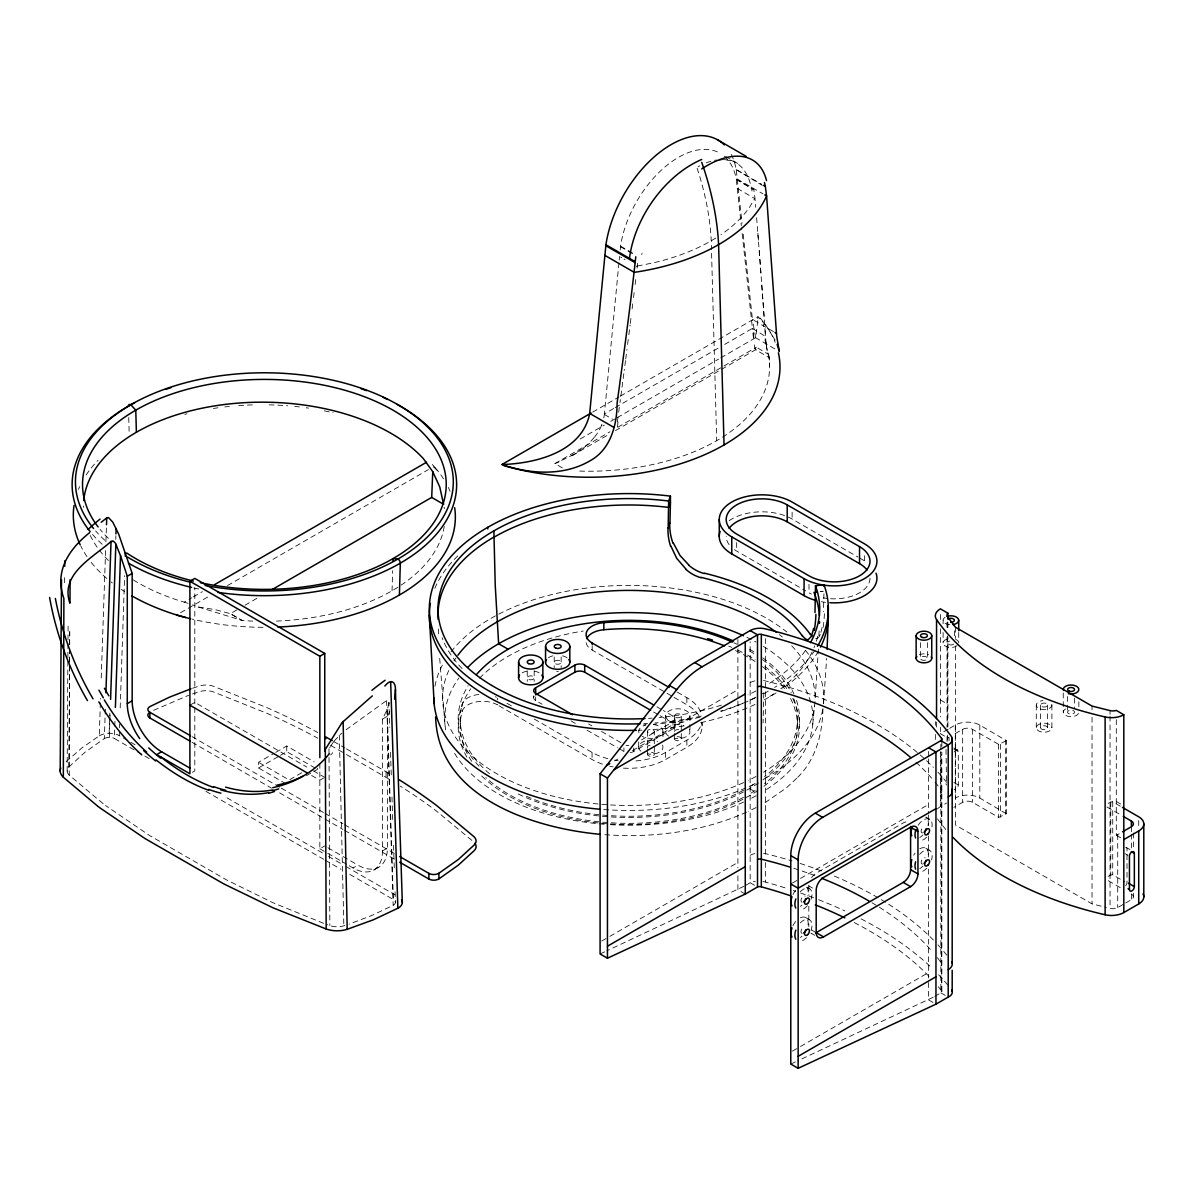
<?xml version="1.0" encoding="UTF-8"?>
<svg xmlns="http://www.w3.org/2000/svg" width="1204" height="1204" viewBox="0 0 1204 1204"><rect width="100%" height="100%" fill="white"/><g stroke="black" fill="none" stroke-linecap="round" stroke-linejoin="round"><path stroke-width="0.75" stroke-dasharray="5 3.75" d="M533.643 697.688L533.643 695.912M654.314 743.681L654.314 731.37A3.461 2.002 0 0 0 649.106 729.639A3.461 2.002 0 0 0 649.106 733.116A3.461 2.002 0 0 0 654.314 731.37M662.983 736.652L662.983 731.37M675.008 725.997L675.008 718.923M681.283 738.699L681.283 715.808M702.098 725.997L702.098 722.46M941.844 746.48L941.844 742.763M947.909 726.78L947.909 637.367M949.73 728.285L955.299 725.079A17.338 10.008 0 0 1 979.815 725.079L1006.213 740.565L1006.183 813.784L998.763 817.426L972.471 802.3A6.938 4.003 0 0 0 962.658 802.3L953.809 807.402M1133.4 833.017L1133.4 849.437M103.183 803.715L69.215 775.12L69.651 632.085M67.138 771.132L68.101 625.899M69.215 775.12A13.876 8.007 0 0 1 68.839 767.038L69.787 629.858M64.58 582.661L64.655 575.361M763.787 693.068L763.08 722.987M823.927 593.813L823.476 611.737M392.052 590.788L392.624 570.696M388.922 703.031L387.477 709.036L382.466 719.074L382.466 850.957A41.613 24.02 60 0 1 353.043 867.949L348.302 865.209M66.13 761.68L81.706 748.075L99.255 735.855L100.534 698.395M101.226 677.972L105.666 548.557M105.907 541.755L106.434 526.419M68.839 767.038L84.867 752.365L104.342 738.579L105.425 706.898M109.158 733.281L109.85 713.159M115.78 539.437L115.9 535.78M109.308 737.284L110.061 714.92M149.221 758.595L114.35 738.458L114.952 720.504M135.104 744.779L119.241 735.629L119.632 724.206M120.189 707.877L124.629 575.693M388.862 703.888L388.907 702.323L389.72 727.351M818.419 649.061L815.078 699.885M818.916 635.908L819.217 628.398M775.15 340.145L766.12 325.562L757.978 316.697L757.813 319.662M757.752 320.61L755.721 337.647L720.218 358.16M823.506 703.768L826.666 658.422M812.715 724.417L814.626 705.288M637.623 263.194L636.916 269.907M1006.213 740.731L998.763 744.463L972.471 729.323A6.938 4.003 0 0 0 962.658 729.323L953.809 734.425M1006.213 813.693L979.815 798.041A17.338 10.008 0 0 0 955.299 798.041L955.299 725.079M613.649 408.517L604.393 413.935L619.022 261.975M619.202 260.124L619.563 256.422M620.18 249.965L620.542 246.158A83.287 48.085 -60 0 1 659.882 171.555A83.287 48.085 -60 0 1 718.261 152.306M604.393 413.935L604.348 414.402A53.683 46.038 2.7 0 1 603.776 417.999M604.348 414.447L612.475 419.127M822.949 708.704C822.422 734.41 815.59 760.823 796.055 778.868M634.132 292.617L633.123 300.714M635.125 284.505L635.923 278.019M632.115 308.826L632.928 302.339M628.849 334.757L630.083 325.035M630.294 323.424L631.302 315.313M627.6 344.479L628.428 338.008M625.508 360.658L624.244 370.365M625.719 359.048L626.983 349.341M623.822 373.601L619.97 402.633M618.66 412.295L619.744 404.243M617.351 421.942L618.224 415.515M768.829 355.827L768.197 354.111L756.353 347.279L756.067 348.724M822.076 627.54L820.661 633.379M601.594 425.298L600.089 428.609A60.546 51.727 1.1 0 1 596.386 434.614L594.219 437.594M820.315 634.327L819.081 636.735M389.855 711.639L387.372 716.229L387.372 848.128A41.613 24.02 60 0 1 357.949 865.119L353.043 867.949M724.296 156.264A83.287 48.085 -60 0 1 736.291 179.336L753.87 189.916L754.968 198.133L749.761 206.907A172.894 99.827 0 0 1 720.97 234.66M329.7 747.624L330.453 746.45M330.98 745.652L332.364 743.59M332.65 743.169L333.538 741.89M334.185 741.002L341.74 733.161M818.6 637.352L816.387 638.662M796.717 778.251L786.423 787.852L764.073 803.369M586.604 445.48L581.472 449.634M346.12 729.714L386.589 700.547A2.288 0.888 -47.2 0 1 387.131 700.276L387.929 700.246A14.538 5.794 -39.3 0 1 388.215 700.397M755.645 337.707L752.485 319.873M576.039 453.336L570.305 456.677L608.998 434.343M133.268 579.907A180.931 105.726 0.6 0 0 178.072 600.269L184.197 602.166L191.767 597.801M193.272 596.913L202.362 591.676M180.54 612.716L209.707 595.875M227.526 585.58L428.489 469.56M433.35 466.761L438.406 471.652M236.857 609.901L230.355 613.679L214.779 609.555L198.329 607.012L192.565 604.844M244.969 605.251L257.957 597.726M592.684 412.129L618.946 396.959M620.226 396.221L757.978 316.697M615.199 407.629L720.052 347.098M724.673 344.419L752.425 328.391L741.513 227.631M580.162 439.024L604.303 425.087M610.744 421.37L615.575 418.586M617.185 417.653L718.607 359.093M562.298 467.859L554.893 463.585L609.976 431.784M617.848 427.239L756.353 347.279M615.455 430.611L755.555 349.747L769.251 357.618L769.582 366.483M189.901 705.213L194.807 702.383L306.869 767.083M192.354 772.336L194.807 770.921L194.807 587.808M285.965 783.789L258.544 767.956L258.544 762.298L274.211 753.252M275.776 752.349L286.748 746.013L314.169 761.846M258.544 767.956L278.922 756.202M280.487 755.299L286.748 751.672L309.323 764.721M382.466 719.074L387.372 716.229M301.722 772.757L289.201 779.996L258.544 762.298M306.433 775.707L317.389 769.371L317.389 766.542M323.515 778.1L319.843 780.222L310.09 774.608M319.843 763.321L319.843 848.775L324.749 845.945M382.466 850.957L387.372 848.128M373.842 870.01L378.748 867.181M641.582 739.873L672.976 721.753A6.938 4.003 0 0 0 672.976 716.079L663.344 710.526M614.642 760.883L617.893 759.017M632.491 750.589L737.901 689.726M630.264 752.56A6.938 4.003 0 0 0 633.74 751.477L672.976 728.826L672.976 716.079M635.983 760.928A52.013 30.025 0 0 0 665.616 752.425L686.867 740.144A52.013 30.025 0 0 0 701.827 722.024M623.461 768.137A52.013 30.025 0 0 0 665.616 759.498L686.867 747.232A52.013 30.025 0 0 0 701.827 722.897M948.18 729.188L940.384 733.688L947.909 738.022A6.938 4.003 0 0 1 948.647 737.435M601.714 941.046L608.201 937.299M609.826 936.366L737.901 862.425M744.027 886.279L606.891 950.799M745.562 885.407L750.152 882.743A13.936 7.224 4.6 0 1 755.314 881.343M792.413 883.059L798.899 879.311M800.525 878.378L928.6 804.438M937.434 808.937A17.338 10.008 0 0 1 940.384 806.665L946.615 803.053M1108.071 803.369L1112.3 801.638L1120.849 806.499M1116.289 719.706L1116.289 835.23A6.938 4.003 0 0 0 1117.718 834.598L1120.924 832.747M792.413 1051.152L798.899 1047.405M800.525 1046.472L928.6 972.516M1108.071 876.346L1112.421 874.646L1124.867 881.795M933.19 997.273L797.59 1060.905M934.725 996.385L940.851 992.848A3.477 1.806 4.6 0 0 941.603 990.907L941.603 754.757M1110.043 716.199L1110.043 908.418A6.938 4.003 0 0 0 1117.718 907.575L1124.115 903.888M1125.725 902.955L1131.369 899.689A6.938 4.003 0 0 0 1131.369 894.03M387.206 709.668L393.362 899.538A6.938 4.003 0 0 1 393.166 905.318L371.464 915.642L349.115 924.1M756.127 807.553L748.226 811.436M153.63 710.315L188.667 695.28M600.089 953.974L605.191 951.596M790.787 1064.065L795.889 1061.687M746.646 812.128C701.541 832.235 650.988 838.375 602.015 834.477M558.701 462.125L554.893 463.585M192.55 688.267L199.382 686.009A13.876 8.007 0 0 1 213.379 686.235L267.454 707.847A665.827 384.407 0 0 1 317.781 732.514M192.55 693.925L199.382 691.668A13.876 8.007 0 0 1 213.379 691.894L267.454 713.505A665.827 384.407 0 0 1 317.781 738.187M344.901 925.485L343.847 925.816A13.876 8.007 0 0 1 329.851 925.59L326.735 924.476M716.199 160.674L721.196 159.997M637.383 266.024L652.598 263.014A172.894 99.827 0 0 0 716.199 237.79M726.614 160.042L730.903 160.749M955.419 645.871L955.419 825.011L1092.028 903.873L1106.446 907.5M184.197 602.166L188.14 603.37M198.329 607.012L242.23 620.527L230.355 613.679L242.23 620.511M323.635 923.333L272.766 902.654L226.262 879.748L149.326 835.365L105.576 805.536M725.786 156.58L738.278 163.789M731.204 154.323A93.686 54.09 -60 0 1 736.201 169.568L761.68 184.272M736.201 169.568L762.222 185.371M737.224 179.005L762.915 193.829M736.291 179.366L753.809 189.48M737.269 188.456L755.013 198.705L755.736 207.329M773.48 331.612L752.44 319.466L742.823 230.747M620.542 246.158L633.68 253.743M620.496 246.745L633.65 254.345M752.44 328.496L765.488 336.428L766.09 343.185M620.662 257.054L621.776 257.701M623.988 258.98L625.102 259.612M636.194 266.024L637.307 266.656M729.172 520.67A42.667 24.637 0 0 1 792.112 519.044L858 557.076M859.611 558.009L864.427 560.793A42.667 24.637 0 0 1 867.015 562.434M734.485 549.686A35.744 20.634 0 0 0 736.667 551.056L805.777 590.953M940.384 699.945L947.909 704.28M1116.289 801.488L1120.804 804.091M1107.003 806.996L1121.616 815.439M1116.289 835.23L1120.804 837.833M953.899 747.955L957.571 750.077M1126.282 847.481L1129.954 849.603M953.884 749.114L958.294 751.657L958.294 784.993A3.461 2.002 -60 0 1 956.774 788.485A3.461 2.002 -60 0 1 954.11 789.418M1125.033 853.591L1127.982 855.291M953.884 782.449L958.294 784.993M946.118 749.415A3.461 2.002 -60 0 0 946.028 750.242L946.494 783.849M1108.327 880.726L1120.503 887.754M929.639 819.247L925.831 817.049A12.13 7.013 -60 0 1 927.742 826.591M677.235 692.119L686.867 697.688A52.013 30.025 0 0 1 700.999 712.768M586.182 642.71A20.799 12.01 0 0 0 592.187 650.1L672.419 696.424M674.029 697.357L686.867 704.761A52.013 30.025 0 0 1 699.644 716.892M925.831 848.188L929.639 850.385M656.917 706.823L661.733 709.607M653.712 712.046L658.528 714.83M660.138 715.748L672.976 723.168A6.938 4.003 0 0 1 672.976 728.826M749.535 788.605L755.465 792.021M588.636 724.01L591.841 725.861M601.473 731.43L622.333 743.47M534.215 696.093A6.938 4.003 0 0 0 535.675 700.517L542.086 704.22M570.982 720.895L575.798 723.679M587.025 730.166L617.517 747.774M619.127 748.692L623.928 751.477A6.938 4.003 0 0 0 624.394 751.717M507.019 703.317L511.835 706.101M534.29 719.074L592.067 752.425A52.013 30.025 0 0 0 608.186 758.746M498.998 705.77L592.067 759.498A52.013 30.025 0 0 0 603.595 764.525M808.862 885.151A10.4 6.005 -60 0 0 808.832 885.933L814.717 889.335M806.966 887.137L809.509 888.612M754.577 885.301L750.152 882.743L750.152 641.732M945.275 995.392L940.851 992.848L940.851 751.838M805.702 917.553L809.509 919.751M811.782 930.105L816.192 932.649M745.261 894.075L737.901 889.831L737.901 875.218M933.01 1002.465L928.6 999.922L928.6 979.83M814.672 935.282L810.999 933.16A10.4 6.005 -60 0 0 814.175 933.491M333.824 741.574L344.916 747.97M346.496 748.888L386.078 771.734A665.827 384.407 0 0 1 391.631 775.075M330.664 745.411L344.916 753.629M346.496 754.547L386.078 777.393A665.827 384.407 0 0 1 391.631 780.734M310.948 765.654L317.389 769.371M313.371 770.831L324.749 777.393M192.038 736.637L279.644 787.205M281.269 788.153L323.44 812.504M325.065 813.437L342.899 823.732M344.525 824.68L394.822 853.711M192.038 742.296L271.532 788.184M279.644 792.879L323.44 818.163M325.065 819.096L342.899 829.405M344.525 830.339L394.822 859.37M327.909 847.766L357.949 865.119M319.843 848.775L326.164 852.432M327.744 853.35L346.722 864.291M227.044 797.861L323.756 853.696M328.511 856.435L342.779 864.683M345.954 866.504L395.093 894.888M205.899 791.314L323.605 859.265M325.065 860.107L341.048 869.333M349.762 874.375L393.362 899.538M755.314 337.556L776.174 349.657M471.817 840.362L436.585 811.15A665.827 384.407 0 0 0 400.375 786.182M769.251 357.618L767.053 349.912M435.201 467.724L434.072 466.445A191.015 111.626 0.6 0 0 432.296 464.458M755.058 348.949L754.276 344.856M697.131 168.199C705.74 194.491 711.263 221.972 711.489 249.695M769.055 356.519L769.251 357.453M767.234 350.846L766.406 345.789M767.008 349.672L766.105 343.336M766.391 345.638L765.94 341.891M736.336 179.802L741.318 225.765M753.433 338.113L752.47 328.858M736.291 170.351L742.025 223.357M756.594 217.698L758.535 241.869M757.843 233.23L761.184 276.348M759.212 250.492L764.299 319.301M444.953 724.417L439.55 656.571M761.831 284.957L765.488 336.428L764.901 327.864M390.532 752.365L391.285 775.587M391.977 797.033L392.79 822.046M393.542 845.283L394.295 868.505M395.047 891.728L395.394 902.458M386.589 700.547L393.166 905.318M438.391 628.97L438.587 635.862M711.579 253.261L716.696 440.694M128.738 417.562L129.159 432.748M339.302 735.087L343.847 925.816M328.993 748.737L329.851 925.59M947.006 622.423L947.006 629.858M947.006 637.277L947.036 727.397M941.859 991.434L941.844 752.064M1138.728 820.556L1138.728 828.036M1133.4 893.217L1133.4 896.86M1131.369 826.727L1131.369 832.34M1131.369 834.206L1131.369 849.181M1131.369 894.075L1131.369 899.689M1117.718 834.598L1117.718 907.575M1112.737 801.804L1112.737 874.781M1110.765 801.804L1110.765 874.781M1110.043 710.601L1110.043 714.333M1092.028 706.071L1092.028 709.803M1092.028 717.268L1092.028 903.873M1078.859 701.691L1078.859 706.914M1074.525 698.2L1074.525 708.659M1067.587 696.454L1067.587 712.136M1063.252 692.977L1063.252 712.136M1051.89 705.062L1051.89 727.713A7.796 4.5 0 0 1 1040.181 731.611A7.796 4.5 0 0 1 1040.181 723.815A7.796 4.5 0 0 1 1051.89 727.713M1047.555 705.062L1047.555 727.713A3.461 2.002 0 0 1 1042.348 729.443A3.461 2.002 0 0 1 1042.348 725.982A3.461 2.002 0 0 1 1047.555 727.713M1040.617 705.062L1040.617 727.713M1036.283 705.062L1036.283 727.713M1005.807 740.069L1005.807 814.19M1000.419 744.328L1000.419 817.29M998.447 744.328L998.447 817.29M979.815 725.079L979.815 798.041M972.471 729.323L972.471 802.3M962.658 729.323L962.658 802.3M958.715 632.491L958.715 642.936M955.419 627.209L955.419 638.406M954.381 630.745L954.381 637.714M949.023 737.194L949.023 740.942M947.909 622.483L947.909 629.933M947.563 622.092L947.563 629.165M947.563 636.224L947.563 726.298M947.563 735.132L947.563 740.43M947.443 622.032L947.443 629M947.443 635.968L947.443 642.936M947.036 736.547L947.036 742.04M943.108 620.286L943.108 623.777M943.108 632.491L943.108 642.936M940.851 744.388L940.851 749.972M940.384 614.552L940.384 620.241M940.384 628.774L940.384 716.816M940.384 727.351L940.384 731.581M940.384 751.928L940.384 806.665M936.546 722.084L936.546 729.142M935.342 721.632L935.342 725.29M935.342 734.455L935.342 739.948M928.6 751.462L928.6 757.045M928.6 758.911L928.6 813.182M928.6 814.942L928.6 825.447M928.6 835.952L928.6 856.962M928.6 869.213L928.6 978.009M927.411 642.665L927.411 658.347M920.473 642.665L920.473 658.347M864.427 555.706L864.427 560.793M808.983 584.316L808.983 592.804A35.744 20.634 0 0 0 811.361 594.054M808.832 885.933L808.832 895.174M808.832 906.251L808.832 926.553M797.439 718.683L797.439 725.756M792.112 512.242L792.112 519.044M765.368 638.617L765.368 688.131M765.368 691.728L765.368 857.188M765.368 862.515L765.368 882.05A347.896 180.555 4.6 0 1 788.259 888.883M737.901 639.505L737.901 646.954M737.901 648.805L737.901 699.118M737.901 700.999L737.901 867.903M736.667 542.553L736.667 551.056M689.952 715.808L689.952 722.836M689.952 724.597L689.952 731.626M686.867 697.688L686.867 704.761M686.867 740.144L686.867 747.232M674.345 715.808L674.345 731.626M674.345 733.386L674.345 738.699M665.677 715.808L665.677 731.626M665.616 752.425L665.616 759.498M654.314 747.187L654.314 754.276M647.376 731.37L647.376 747.187M647.376 748.963L647.376 754.276M638.707 741.92L638.707 747.187M633.74 747.94L633.74 751.477M623.928 747.94L623.928 751.477M592.187 645.675L592.187 650.1M592.067 752.425L592.067 759.498M561.154 656.993L561.154 667.573M554.216 656.993L554.216 667.573M535.675 696.981L535.675 700.517M534.185 670.809L534.185 681.374M527.247 670.809L527.247 681.374M497.387 698.2L497.387 699.976M497.387 704.4L497.387 704.837A20.799 12.01 0 0 0 476.167 701.917A20.799 12.01 0 0 0 462.11 711.549A168.605 97.343 0 0 0 472.284 762.132M478.861 694.452A20.799 12.01 0 0 0 462.11 704.475L462.11 711.549M460.244 718.999L460.244 726.072M386.078 771.734L386.078 777.393M286.748 746.013L286.748 751.672M99.255 735.855A13.876 8.007 0 0 1 119.241 735.629M104.342 738.579A6.938 4.003 0 0 1 114.35 738.458M332.725 752.726A205.493 140.206 52.4 0 1 330.709 754.998M796.476 700.382A170.682 98.547 0 0 1 762.749 780.026M758.475 783.021A170.682 98.547 0 0 1 516.832 793.285M479.041 766.15A170.682 98.547 0 0 1 468.115 685.738M749.535 649.242A170.682 98.547 0 0 1 755.57 652.914M762.749 657.805A170.682 98.547 0 0 1 793.903 693.835M763.351 646.322A184.122 106.298 0 0 1 763.351 791.51M756.082 795.754A184.122 106.298 0 0 1 748.391 799.772M743.5 802.105A184.122 106.298 0 0 1 609.826 824.65M604.182 824.258A184.122 106.298 0 0 1 453.381 751.161M445.691 729.895A184.122 106.298 0 0 1 458.829 678.093M746.811 637.292A184.122 106.298 0 0 1 756.082 642.078M822.723 709.562A194.928 112.544 0 0 1 763.547 779.289M753.734 784.346A194.928 112.544 0 0 1 601.473 809.359M434.945 686.31A194.928 112.544 0 0 1 443.087 663.795M451.048 651.8A194.928 112.544 0 0 1 786.844 632.025M805.491 650.356A194.928 112.544 0 0 1 823.431 704.581M816.342 638.526A29.077 7.931 73.2 0 1 815.71 638.511M824.394 613.679A66.476 15.652 82.1 0 1 822.693 629.602M814.973 701.646A186.244 107.517 0 0 1 763.456 772.246M756.007 776.49A186.244 107.517 0 0 1 748.166 780.493M743.681 782.585A186.244 107.517 0 0 1 525.922 787.551A186.244 107.517 0 0 1 449.077 669.815M453.968 660.951A186.244 107.517 0 0 1 455.864 658.076M779.439 634.674A186.244 107.517 0 0 1 782.299 637.006M791.675 645.765A186.244 107.517 0 0 1 815.078 697.944M817.682 636.419A190.834 115.087 2.6 0 1 816.222 641.657M814.702 645.991A190.834 115.087 2.6 0 1 814.009 647.737M812.068 652.041A190.834 115.087 2.6 0 1 779.319 689.877M773.63 693.91A190.834 115.087 2.6 0 1 769.687 696.484M763.637 692.977A190.849 110.181 0 0 1 762.132 693.835M755.886 697.206A190.849 110.181 0 0 1 747.564 701.255M742.296 703.587A190.849 110.181 0 0 1 719.27 712.015M700.141 717.193A190.849 110.181 0 0 1 653.396 724.251M646.066 724.718A190.849 110.181 0 0 1 643.613 724.838M462.11 668.596A190.849 110.181 0 0 1 442.109 637.744M818.299 651.349A199.518 115.193 0 0 1 782.088 688.989M776.098 692.947A199.518 115.193 0 0 1 763.426 700.261M755.089 704.43A199.518 115.193 0 0 1 699.659 722.912M684.068 725.922A199.518 115.193 0 0 1 649.438 729.805M641.973 730.166A199.518 115.193 0 0 1 638.21 730.286M434.825 588.365A199.518 115.193 0 0 1 459.221 554.577M805.416 650.581A190.849 110.181 0 0 1 766.993 684.79M755.992 690.946A190.849 110.181 0 0 1 748.06 694.813M721.452 705.123A190.849 110.181 0 0 1 659.175 717.554M652.086 718.141A190.849 110.181 0 0 1 648.55 718.367M814.897 650.371A199.518 115.193 0 0 1 774.578 687.439M768.318 691.141A199.518 115.193 0 0 1 763.426 693.805M755.089 697.974A199.518 115.193 0 0 1 720.474 711.097M701.36 716.094A199.518 115.193 0 0 1 655.006 722.972M647.586 723.453A199.518 115.193 0 0 1 643.839 723.634M792.744 698.486A170.682 98.547 0 0 1 763.231 786.754M757.903 790.471A170.682 98.547 0 0 1 481.073 775.316M466.896 757.12A170.682 98.547 0 0 1 470.779 688.808M479.538 678.243A170.682 98.547 0 0 1 583.233 631.031M728.676 646.066A170.682 98.547 0 0 1 731.746 647.376M737.706 650.1A170.682 98.547 0 0 1 742.717 652.598M747.564 655.202A170.682 98.547 0 0 1 755.164 659.732M764.841 666.444A170.682 98.547 0 0 1 787.928 690.283M495.311 696.71A20.799 12.01 0 0 1 496.379 697.221M793.767 698.726A168.605 97.343 0 0 1 764.51 776.7M755.194 783.368A168.605 97.343 0 0 1 748.06 787.747M743.56 790.245A168.605 97.343 0 0 1 526.058 796.085M489.546 773.766A168.605 97.343 0 0 1 462.11 704.475M733.958 642.816A168.605 97.343 0 0 1 736.953 644.23M749.595 650.988A168.605 97.343 0 0 1 755.57 654.72M762.493 659.581A168.605 97.343 0 0 1 791.284 692.857M618.179 760.582A52.013 30.025 0 0 1 614.747 760.085M790.561 698.486A168.605 97.343 0 0 1 764.51 783.774M755.194 790.441A168.605 97.343 0 0 1 748.06 794.821M743.56 797.334A168.605 97.343 0 0 1 485.829 777.558M735.463 650.596A168.605 97.343 0 0 1 755.57 661.794M762.493 666.655A168.605 97.343 0 0 1 786.468 691.457M613.062 766.873A52.013 30.025 0 0 1 609.781 766.211M628.834 745.562A6.938 4.003 0 0 1 626.08 745.246M689.38 729.504A12.13 7.013 0 0 1 686.4 736.577A12.13 7.013 0 0 1 674.135 738.293M668.491 736.111A12.13 7.013 0 0 1 668.461 727.156A12.13 7.013 0 0 1 683.706 725.5M674.36 731.415A3.461 2.002 0 0 1 678.86 729.714M653.336 724.522A12.13 7.013 0 0 1 661.523 734.711A12.13 7.013 0 0 1 642.259 736.336M638.963 732.815A12.13 7.013 0 0 1 646.021 724.943M662.411 745.065A12.13 7.013 0 0 1 659.431 752.154A12.13 7.013 0 0 1 647.165 753.87M640.844 751.161A12.13 7.013 0 0 1 642.259 742.236A12.13 7.013 0 0 1 657.73 741.423M548.362 657.775A12.13 7.013 0 0 1 552.862 655.834M562.509 655.834A12.13 7.013 0 0 1 567.686 658.302M522.13 672.885A12.13 7.013 0 0 1 527.036 671.155M534.395 671.155A12.13 7.013 0 0 1 540.024 673.352M677.099 736.743A3.461 2.002 0 0 1 681.268 738.895A3.461 2.002 0 0 1 676.482 740.55A3.461 2.002 0 0 1 675.158 737.42M651.56 752.319A3.461 2.002 0 0 1 653.907 755.224A3.461 2.002 0 0 1 648.414 755.691A3.461 2.002 0 0 1 649.167 752.515M647.662 747.985A3.461 2.002 0 0 1 650.13 745.231M558.385 671.305A3.461 2.002 0 0 1 556.624 671.245M444.216 526.419A180.57 104.296 0 0 1 274.316 621.159M252.855 621.098A180.57 104.296 0 0 1 242.2 620.511M444.141 507.2A180.57 104.296 0 0 1 444.366 508.675M263.029 627.314A190.984 110.301 0 0 1 192.173 619.112M435.366 467.92A190.984 110.301 0 0 1 444.276 480.035M448.339 487.439A190.984 110.301 0 0 1 450.1 491.352M124.433 591.435A191.015 111.626 0.6 0 1 121.273 589.388M112.348 582.977A191.015 111.626 0.6 0 1 110.949 581.863M106.855 578.492A191.015 111.626 0.6 0 1 90.691 561.711M86.989 556.654A191.015 111.626 0.6 0 1 80.894 546.255M78.471 489.336A191.015 111.626 0.6 0 1 79.614 486.687M86.101 475.008A191.015 111.626 0.6 0 1 98.111 460.229M184.814 414.357A191.015 111.626 0.6 0 1 186.951 413.8M213.424 408.457A191.015 111.626 0.6 0 1 217.954 407.795M224.817 406.922A191.015 111.626 0.6 0 1 229.422 406.41M238.678 405.613A191.015 111.626 0.6 0 1 255.007 404.845M269.079 404.845A191.015 111.626 0.6 0 1 287.771 405.793M294.739 406.425A191.015 111.626 0.6 0 1 299.36 406.922M306.252 407.795A191.015 111.626 0.6 0 1 308.54 408.126M324.312 410.85A191.015 111.626 0.6 0 1 333.132 412.761M108.39 538.384A181.849 104.989 0 0 1 99.977 529.293M108.42 560.492A180.931 105.726 0.6 0 1 90.225 535.479M83.392 507.366A180.931 105.726 0.6 0 1 83.392 505.966M198.765 588.997A192.249 110.994 0 0 1 193.347 587.808M102.159 544.238A192.249 110.994 0 0 1 92.497 534.395M104.763 540.22A188.923 109.082 0 0 1 95.613 530.919M825.508 602.331A42.667 24.637 0 0 1 821.309 601.699M729.127 544.659A35.744 20.634 0 0 1 726.193 536.457M869.995 578.221A35.744 20.634 0 0 1 823.416 597.876M854.193 922.535A337.526 175.167 4.6 0 1 929.383 976.745M938.337 986.813A337.526 175.167 4.6 0 1 941.603 990.907M793.225 890.509A347.896 180.555 4.6 0 1 795.693 891.336M800.615 893.022A347.896 180.555 4.6 0 1 813.889 897.868M818.63 899.704A347.896 180.555 4.6 0 1 844.922 910.931M861.086 918.863A347.896 180.555 4.6 0 1 932.513 968.633M938.593 974.743A347.896 180.555 4.6 0 1 947.819 985.113M762.915 881.509A13.936 7.224 4.6 0 1 765.368 882.05M750.152 855.352A13.876 8.007 0 0 1 755.269 853.47M763.486 853.26A13.876 8.007 0 0 1 765.368 853.636A349.295 201.655 0 0 1 791.961 860.89M750.152 682.653A13.876 8.007 0 0 1 755.269 680.787M763.486 680.576A13.876 8.007 0 0 1 765.368 680.937A349.295 201.655 0 0 1 933.386 767.354M937.976 772.185A349.295 201.655 0 0 1 946.735 782.404M800.118 863.449A349.295 201.655 0 0 1 822.422 871.305M834.387 876.106A349.295 201.655 0 0 1 933.386 940.053M937.976 944.884A349.295 201.655 0 0 1 946.735 955.103M915.973 762.237A338.881 195.65 0 0 1 932.664 779.349M935.026 782.133A338.881 195.65 0 0 1 941.603 790.561A3.461 2.002 0 0 1 940.851 792.759M793.842 868.31A338.881 195.65 0 0 1 814.777 875.594M871.967 902.744A338.881 195.65 0 0 1 932.664 952.033M937.284 957.616A338.881 195.65 0 0 1 941.603 963.245A3.461 2.002 0 0 1 940.851 965.442M806.815 887.348A12.13 7.013 -60 0 1 807.598 895.957M801.984 905.077A12.13 7.013 -60 0 1 800.404 906.341M792.969 894.512A12.13 7.013 -60 0 1 796.461 889.53M800.284 891.728A12.13 7.013 -60 0 1 809.81 888.793A12.13 7.013 -60 0 1 811.06 899.268M807.387 905.649A12.13 7.013 -60 0 1 800.284 910.149M802.105 902.263A3.461 2.002 -60 0 1 801.533 898.44A3.461 2.002 -60 0 1 805.175 896.122M800.404 917.749A12.13 7.013 -60 0 1 807.598 927.095M801.984 936.215A12.13 7.013 -60 0 1 800.404 937.48M792.969 925.665A12.13 7.013 -60 0 1 796.461 920.669M800.284 922.866A12.13 7.013 -60 0 1 809.81 919.946A12.13 7.013 -60 0 1 811.06 930.406M806.605 937.645A12.13 7.013 -60 0 1 800.284 941.302M802.105 933.401A3.461 2.002 -60 0 1 801.127 930.662A3.461 2.002 -60 0 1 803.67 927.321M811.556 877.776A10.4 6.005 -60 0 1 816.192 873.201L903.226 822.949A10.4 6.005 -60 0 1 907.259 822.001M918.17 825.191A12.13 7.013 -60 0 1 928.645 818.84A12.13 7.013 -60 0 1 931.55 828.803M926.734 837.156A12.13 7.013 -60 0 1 919.63 840.844M922.926 834.944A12.13 7.013 -60 0 1 919.766 837.472M922.67 832.912A3.461 2.002 -60 0 1 921.226 830.339A3.461 2.002 -60 0 1 924.025 826.727M919.63 854.373A12.13 7.013 -60 0 1 929.337 850.235A12.13 7.013 -60 0 1 931.55 859.942M926.734 868.295A12.13 7.013 -60 0 1 919.63 871.982M919.766 848.79A12.13 7.013 -60 0 1 927.742 857.745M922.926 866.082A12.13 7.013 -60 0 1 919.766 868.611M913.701 855.201A12.13 7.013 -60 0 1 915.07 853.109M922.67 864.051A3.461 2.002 -60 0 1 921.466 860.694A3.461 2.002 -60 0 1 925.124 857.805M945.832 829.526A302.114 174.429 0 0 1 937.495 818.81M946.585 785.053A3.461 2.002 -60 0 1 946.028 783.578M954.11 752.079A3.461 2.002 -60 0 1 956.774 749.911A3.461 2.002 -60 0 1 958.294 751.657M1125.665 885.677A3.461 2.002 -60 0 0 1127.004 882.397L1127.004 849.061A3.461 2.002 -60 0 0 1125.665 847.315M919.269 654.75A7.796 4.5 0 0 1 928.615 654.75M925.605 660.108A3.461 2.002 0 0 1 920.548 658.723A3.461 2.002 0 0 1 924.356 656.361A3.461 2.002 0 0 1 927.095 659.175M1051.799 704.415A7.796 4.5 0 0 1 1045.192 709.517A7.796 4.5 0 0 1 1036.358 705.694A7.796 4.5 0 0 1 1042.965 700.608M1078.543 713.4A7.796 4.5 0 0 1 1067.075 716.019A7.796 4.5 0 0 1 1065.54 708.96M1072.719 710.375A3.461 2.002 0 0 1 1073.727 713.415A3.461 2.002 0 0 1 1068.369 713.415A3.461 2.002 0 0 1 1069.393 710.375M949.805 624.756A7.796 4.5 0 0 1 943.605 621.866A7.796 4.5 0 0 1 945.02 617.336M957.165 645.645A7.796 4.5 0 0 1 944.673 645.645A7.796 4.5 0 0 1 948.195 638.722M955.585 639.339A7.796 4.5 0 0 1 958.008 641.07M953.688 644.14A3.461 2.002 0 0 1 948.135 644.14A3.461 2.002 0 0 1 949.7 641.07M759.995 317.856A190.984 110.256 0 0 1 775.15 342.312M768.197 354.111A180.57 104.251 0 0 1 577.408 471.005M765.578 344.058A62.156 8.955 -86.4 0 1 765.022 338.655M763.411 324.072A68.974 5.283 87.9 0 1 763.381 326.555M617.983 421.987A63.722 56.648 6.9 0 1 616.719 430.626M601.955 424.169A53.683 46.038 2.7 0 1 601.518 425.268M581.216 449.378A99.526 83.226 -2.2 0 1 558.43 461.629M594.114 437.519A71.533 60.712 -0.5 0 1 586.468 445.36M753.854 337.406A60.621 1.55 85.8 0 1 753.042 329.505M756.112 349.747A101.407 3.913 88.2 0 1 755.525 348.663M731.024 160.433A83.076 44.789 -66.9 0 1 752.003 191.06M721.301 159.711A83.347 45.887 -59.4 0 1 726.704 159.831M698.019 166.769A83.106 45.015 -57.5 0 1 699.644 165.896M706.161 162.901A83.106 45.015 -57.5 0 1 716.425 159.966M641.777 254.541A83.076 48.025 -57.9 0 1 642.078 253.186M823.431 591.209L820.255 591.6L823.431 591.314M670.688 721.482A12.13 7.013 0 0 0 689.892 716.53A12.13 7.013 0 0 0 672.87 709.412A12.13 7.013 0 0 0 670.688 721.482M675.775 717.433A3.461 2.002 0 0 0 681.268 716.019A3.461 2.002 0 0 0 676.407 713.972A3.461 2.002 0 0 0 675.775 717.433M555.646 663.886A3.461 2.002 0 0 0 561.124 662.471A3.461 2.002 0 0 0 556.263 660.439A3.461 2.002 0 0 0 555.646 663.886M528.977 679.568A3.461 2.002 0 0 0 534.185 677.837A3.461 2.002 0 0 0 528.977 676.106A3.461 2.002 0 0 0 528.977 679.568M1042.137 706.718A3.461 2.002 0 0 0 1047.54 705.198A3.461 2.002 0 0 0 1042.574 703.256A3.461 2.002 0 0 0 1042.137 706.718"/><path stroke-width="1.5" d="M508.148 649.242L498.637 643.749L495.235 585.189L493.881 530.859M952.183 738.383L952.183 963.155M1143.8 823.897L1143.8 896.86M69.742 602.737C60.08 573.826 93.159 557.497 111.039 541.469A2.288 1.64 -77 0 1 111.611 541.213L112.905 541.454M97.644 806.123L63.33 777.242L63.887 598.508C54.195 571.373 68.688 549.415 89.578 532.695M60.2 771.252L61.494 579.756M69.967 603.099L70.118 579.681M64.745 566.241L64.805 560.778M640.092 723.785A199.518 115.193 0 0 1 429.903 599.938A199.518 115.193 0 0 1 670.447 496.123L668.641 501.014L668.175 527.788M392.91 560.643L392.956 558.641L397.967 559.002A3.326 1.911 60 0 1 400.315 563.156L399.412 595.032M669.966 523.108L670.447 502.625L668.641 507.411A190.849 110.181 0 0 0 493.896 537.255M815.003 612.565L815.484 585.791L823.972 584.753L823.972 586.348M106.494 524.718L106.72 517.916L108.48 517.569L112.77 522.115L118.684 534.109L132.169 573.42L132.169 700.803A41.613 24.02 60 0 0 161.592 751.763L190.051 768.182M105.907 692.812L111.039 541.469M115.96 533.944L116.156 528.466M110.587 699.449L115.825 544.675A27.767 18.752 -86.1 0 1 116.547 545.623M115.388 707.455L120.505 555.676L116.457 545.728M125.291 556.113L125.397 552.847M272.571 589.313L431.709 497.402L432.748 471.667L423.372 458.649A180.931 105.726 0.6 0 0 224.862 404.454A180.931 105.726 0.6 0 0 83.693 500.608M827.073 649.423L828.322 617.125M591.059 413.062L501.933 464.533C530.016 474.241 563.728 476.363 590.231 460.68C610.609 449.513 617.08 424.892 617.095 403.189C623.747 354.443 630.46 305.635 635.787 256.768M724.296 144.871A93.686 54.09 -60 0 0 656.15 155.211A93.686 54.09 -60 0 0 605.928 244.773L589.689 413.423L613.739 427.315M589.644 413.89C581.652 452.012 535.84 463.51 501.933 464.533M813.633 628.337L811.556 636.133L808.155 639.791M394.611 699.193L395.454 690.464M668.641 507.411L670.447 502.519L670.447 496.123M607.448 958.218L600.089 953.974L600.089 773.796L669.364 685.407A69.35 40.033 -60 0 1 694.753 662.561L750.152 630.58A13.876 8.007 0 0 1 765.368 628.864A349.295 201.655 0 0 1 951.175 736.141A13.876 8.007 0 0 1 948.21 744.915L948.21 997.093L935.959 1004.166L798.147 1068.309L790.787 1064.065L790.787 855.623A34.675 20.017 -60 0 1 815.304 813.151L940.851 740.671A3.461 2.002 0 0 0 941.603 738.473A338.881 195.65 0 0 0 761.319 634.388A3.461 2.002 0 0 0 757.512 634.824L702.098 666.805A69.35 40.033 -60 0 0 676.708 689.651L607.448 778.04L607.448 958.218L745.261 894.075L757.512 886.987A3.477 1.806 4.6 0 1 761.319 886.821A337.526 175.167 4.6 0 1 790.742 895.836M372.277 695.912L342.087 722.581L325.306 749.445L326.179 928.991A20.799 12.01 0 0 0 347.188 929.322L373.315 919.811L397.862 908.252A13.876 8.007 0 0 0 401.564 899.764M101.196 522.28L106.72 517.916M384.859 686.054C391.24 677.927 395.785 682.036 395.454 690.208M399.683 856.511L428.88 873.367A6.938 4.003 0 0 0 438.888 873.261L458.363 859.46L474.391 844.787A13.876 8.007 0 0 0 474 836.705L436.585 805.491A665.827 384.407 0 0 0 399.292 779.831M399.683 862.184L428.88 879.04A6.938 4.003 0 0 0 438.888 878.92L458.363 865.119L474.391 850.445A13.876 8.007 0 0 0 474.843 843.267M139.754 738.624A41.613 24.02 60 0 1 127.278 703.633L127.278 576.249L132.169 573.42M161.592 751.763L156.686 754.592L189.901 773.766L189.901 581.246L194.807 578.417L324.749 653.441L324.749 751.1M214.493 584.677L426.547 462.246M177.289 614.597L176.627 614.973A191.015 111.626 0.6 0 1 131.943 595.95M127.278 703.633L132.169 700.803M189.901 581.246L319.843 656.27L324.749 653.441M535.675 693.971L535.675 687.77L574.895 665.135A6.938 4.003 0 0 1 584.708 665.135L653.712 704.972M535.675 694.858L574.895 672.208A6.938 4.003 0 0 1 584.708 672.208L650.506 710.194M606.545 765.578L609.781 763.697M613.889 769.823L745.261 693.971M798.147 1068.309L798.147 859.867A34.675 20.017 -60 0 1 822.663 817.396L948.21 744.915L940.851 740.671M607.448 946.224L745.261 866.669M935.959 808.682L798.147 888.236L790.787 883.992M917.945 831.437L910.585 827.193L823.551 877.445A10.4 6.005 -60 0 0 816.192 890.177L816.192 932.649L823.551 936.893L910.585 886.641A10.4 6.005 -60 0 0 917.945 873.908L917.945 831.437A10.4 6.005 -60 0 0 910.585 827.193A10.4 6.005 -60 0 0 910.555 826.441M815.529 932.995A10.4 6.005 -60 0 0 816.192 932.649L903.226 882.397A10.4 6.005 -60 0 0 910.585 869.664L910.585 827.193M1122.519 831.829L1131.369 826.727A6.938 4.003 0 0 0 1131.369 821.053L1123.242 816.372M1123.814 839.579L1138.728 830.971A17.338 10.008 0 0 0 1138.728 816.809L1122.474 807.432M798.147 1056.329L935.959 976.775M953.011 837.412A302.114 174.429 0 0 0 1105.121 914.769A17.338 10.008 0 0 0 1123.814 912.557L1138.728 903.948A17.338 10.008 0 0 0 1142.987 893.835M190.984 688.793L169.568 697.131L150.064 706.507A6.938 4.003 0 0 0 149.868 712.286L149.868 717.945L190.428 741.363M274.512 791.495L268.718 793.285M278.711 788.891L272.977 790.622M600.254 834.312C533.823 828.277 437.684 797.695 435.637 716.937M178.945 615.665L176.627 614.973L179.306 615.756A190.984 110.301 0 0 0 190.653 618.751M185.702 617.547L179.14 615.711M326.179 928.991L272.962 907.786L223.793 883.902L145.007 838.556L100.067 807.959M763.502 185.326L765.323 186.379L766.587 195.951L776.685 336.067L779.334 351.478L777.137 344.374M764.751 194.897L766.587 195.951A183.264 105.801 0 0 1 634.267 272.345L604.905 255.398M774.985 332.485L776.49 333.342M605.928 244.773L635.05 261.599M605.823 245.721L634.99 262.562M787.205 504.882L859.536 546.646A35.744 20.634 0 0 1 859.536 575.813A35.744 20.634 0 0 1 808.983 575.813L736.667 534.064A35.744 20.634 0 0 1 736.667 504.882A35.744 20.634 0 0 1 787.205 504.882L787.205 521.874L859.536 563.622A35.744 20.634 0 0 1 867.061 570.019M947.909 618.766L947.909 613.197L940.384 608.848A17.338 10.008 0 0 0 936.546 619.639L936.546 718.547M1123.814 912.557L1123.814 714.755L1116.289 710.405A6.938 4.003 0 0 1 1110.043 710.601L1092.028 706.071L955.419 627.209L947.563 616.794A6.938 4.003 0 0 1 947.909 613.197M731.761 536.894L804.076 578.657A42.667 24.637 0 0 0 864.427 578.657A42.667 24.637 0 0 0 864.427 543.802L792.112 502.053A42.667 24.637 0 0 0 731.761 502.053A42.667 24.637 0 0 0 731.761 536.894L731.761 553.885L804.076 595.634A42.667 24.637 0 0 0 816.041 600.495M750.152 630.58L757.512 634.824L757.512 886.987M1131.414 851.604L1134.349 853.305L1134.349 886.641A3.461 2.002 -60 0 1 1131.895 890.9A3.461 2.002 -60 0 1 1129.442 889.485L1128.073 888.687M928.6 747.744L935.959 751.988L935.959 1004.166M1128.464 883.254L1134.349 886.641M431.709 497.433L443.584 504.28M694.753 662.561L702.098 666.805M669.364 685.407L676.708 689.651M732.438 642.123A168.605 97.343 0 0 0 603.821 622.649A20.799 12.01 0 0 0 587.146 630.776A20.799 12.01 0 0 0 592.187 643.026L669.213 687.499M815.304 813.151L822.663 817.396M910.585 869.664L917.945 873.908M903.226 882.397L910.585 886.641M572.577 714.755L535.675 693.444A6.938 4.003 0 0 1 535.675 687.77M790.787 855.623L798.147 859.867M600.089 773.796L607.448 778.04M332.244 740.656L325.908 736.998L325.908 738.774M189.901 705.213L306.839 772.727M149.868 712.286L190.428 735.704M717.433 139.739L746.194 156.385M99.526 807.553L98.171 806.529M688.838 565.022L680.019 555.495L673.397 543.139M686.19 569.372L676.633 558.235L670.824 545.894M108.827 695.837L104.417 688.267M432.748 471.667L439.731 486.898L443.554 504.1M103.348 697.808L98.909 690.118M127.278 576.249L120.505 555.676M764.45 182.481L765.323 186.379M434.162 703.768L429.316 615.229M395.424 689.696L402.317 902.533M390.668 681.84L397.862 908.252M724.055 444.938L718.592 244.638A225.554 130.228 60 0 0 701.736 162.359M136.383 432.251L135.781 410.158L130.785 404.74A3.326 1.911 60 0 0 128.437 406.184M343.14 721.467L347.188 929.322M952.198 991.464L952.183 970.258M1138.728 830.971L1138.728 903.948M1131.369 821.053L1131.369 825.613M1129.442 889.485L1129.442 856.134A3.461 2.002 -60 0 1 1131.895 851.89A3.461 2.002 -60 0 1 1134.349 853.305M936.622 619.684A302.114 174.429 0 0 0 1105.121 716.967L1105.121 914.769M958.715 620.286L958.715 630.745M941.603 738.473L941.603 741.739M931.745 635.697A7.796 4.5 0 0 1 920.052 639.595A7.796 4.5 0 0 1 920.052 631.799A7.796 4.5 0 0 1 931.745 635.697L931.745 658.347M916.139 635.697L916.139 658.347M859.536 546.646L859.536 563.622M804.076 578.657L804.076 595.634M761.319 634.388L761.319 886.821M745.261 641.898L745.261 894.075M719.255 519.466L719.255 536.457M603.821 622.649L603.821 629.737A20.799 12.01 0 0 0 586.754 638.617M592.187 643.026L592.187 644.351M584.708 665.135L584.708 672.208M574.895 665.135L574.895 672.208M569.823 646.443A12.13 7.013 0 0 1 551.613 652.508A12.13 7.013 0 0 1 551.613 640.377A12.13 7.013 0 0 1 569.823 646.443L569.823 662.26M545.547 646.443L545.547 662.26M542.853 662.019A12.13 7.013 0 0 1 524.643 668.085A12.13 7.013 0 0 1 524.643 655.954A12.13 7.013 0 0 1 542.853 662.019L542.853 677.837M518.578 662.019L518.578 677.837M487.755 527.322L487.755 528.932M438.888 873.261L438.888 878.92M428.88 873.367L428.88 879.04M319.843 656.27L319.843 757.692M113.086 541.032A14.975 10.761 -78.3 0 1 116.126 544.343M93.024 698.847A205.493 132.666 69.1 0 1 55.369 598.433M302.58 776.324A205.493 140.206 52.4 0 1 276.98 785.143M272.796 789.959A199.789 134.05 69.8 0 1 225.6 787.13M225.69 790.291A200.06 131.206 70.5 0 1 213.514 786.573M213.529 787.446A203.371 117.405 60 0 1 160.945 757.09M160.583 758.174A200.06 138.114 69.2 0 1 148.709 747.925M146.722 752.139A199.789 146.166 73.2 0 1 104.312 699.885M88.103 529.489A191.045 136.097 -73.3 0 1 100.067 519.09M87.456 700.593A205.387 132.124 69 0 1 49.605 597.455M63.33 777.242A20.799 12.01 0 0 1 60.802 768.017M329.384 753.674A205.387 140.146 52 0 1 272.721 787.687M268.537 792.638A199.924 133.945 69.5 0 1 220.814 789.929M220.919 793.165A200.105 131.161 70.4 0 1 208.653 789.418M208.653 790.275A203.371 117.405 60 0 1 156.008 759.89M155.662 760.973A200.105 137.993 69.1 0 1 143.682 750.619M141.681 754.878A199.924 145.94 73 0 1 98.818 701.842M371.901 690.328A191.045 86.101 -51.4 0 1 385.114 680.245M149.868 717.945A6.938 4.003 0 0 1 148.769 713.114M476.332 674.676A170.682 98.547 0 0 1 733.567 641.1M467.844 667.332A184.122 106.298 0 0 1 743.5 635.742M599.667 809.208A194.928 112.544 0 0 1 433.907 697.944M672.991 543.2A66.009 53.443 24.5 0 1 669.8 523.093M704.415 573.571A29.077 21.175 33.2 0 1 688.673 565.158M704.415 573.179A196.583 113.492 0 0 1 810.307 634.312M811.947 636.043A29.077 7.931 73.2 0 1 810.277 633.996M670.462 545.924A68.628 55.55 24.6 0 1 668.024 527.758M701.089 577.739A27.18 19.851 33.3 0 1 686.069 569.477M701.089 577.363A187.929 108.495 0 0 1 802.315 635.817M808.11 639.655A27.18 7.495 73.4 0 1 802.3 635.546M815.891 614.431A68.628 16.194 82.1 0 1 814.25 630.354M813.949 592.368A190.834 115.087 2.6 0 1 819.412 615.575M819.548 621.595A190.834 115.087 2.6 0 1 819.503 623.341M457.911 655.232A186.244 107.517 0 0 1 776.475 632.386M438.151 619.443A190.849 110.181 0 0 1 493.73 537.165M827.705 605.913A199.518 115.193 0 0 1 820.541 647.15M636.344 730.331A199.518 115.193 0 0 1 430.385 603.339M815.484 585.791A190.849 110.181 0 0 1 810.412 642.71M644.983 718.562A190.849 110.181 0 0 1 438.361 601.865A190.849 110.181 0 0 1 668.641 501.014M823.972 584.753A199.518 115.193 0 0 1 817.486 646.277M707.591 638.572A170.682 98.547 0 0 1 712.617 640.137M603.821 629.737A168.605 97.343 0 0 1 724.642 645.901M568.815 659.476A12.13 7.013 0 0 1 557.678 669.273A12.13 7.013 0 0 1 546.541 659.476M541.845 675.053A12.13 7.013 0 0 1 530.708 684.835A12.13 7.013 0 0 1 519.571 675.053M80.247 544.93A191.015 111.626 0.6 0 1 74.016 505.529M454.676 507.742A190.984 110.301 0 0 1 277.838 627.043M98.126 526.946A181.849 104.989 0 0 1 235.728 380.72A181.849 104.989 0 0 1 445.299 494.979A181.849 104.989 0 0 1 200.315 582.661M193.408 581.065A181.849 104.989 0 0 1 126.676 552.982M397.23 404.439A192.249 110.994 0 0 1 432.793 538.188A192.249 110.994 0 0 1 218.044 592.398M191.556 587.401A192.249 110.994 0 0 1 128.437 563.156M90.149 531.596A192.249 110.994 0 0 1 134.682 402.738M165.761 389.389A192.249 110.994 0 0 1 171.088 387.613M361.215 388.787A192.249 110.994 0 0 1 366.467 390.623M382.917 397.29A192.249 110.994 0 0 1 387.553 399.457M93.581 528.511A188.923 109.082 0 0 1 229.031 374.715A188.923 109.082 0 0 1 452.9 489.005A188.923 109.082 0 0 1 205.101 585.445M190.653 582.3A188.923 109.082 0 0 1 127.549 557.091M876.03 573.164A42.667 24.637 0 0 1 829.857 602.722M731.761 553.885A42.667 24.637 0 0 1 720.158 531.415M729.127 528.27A35.744 20.634 0 0 1 787.205 521.874M815.289 904.851A337.526 175.167 4.6 0 1 844.877 917.869M951.702 990.124A13.936 7.224 4.6 0 1 948.21 997.093M951.822 789.297A13.876 8.007 0 0 1 948.21 797.003M951.822 961.996A13.876 8.007 0 0 1 948.21 969.687M757.512 859.596A3.461 2.002 0 0 1 761.319 859.159A338.881 195.65 0 0 1 790.291 867.181M757.512 686.897A3.461 2.002 0 0 1 761.319 686.476A338.881 195.65 0 0 1 910.886 757.722M821.579 878.228A338.881 195.65 0 0 1 869.062 901.043M792.006 905.875A12.13 7.013 -60 0 1 792.006 896.769M795.814 908.072A12.13 7.013 -60 0 1 795.814 898.967M805.717 898.846A3.461 2.002 -60 0 1 803.67 901.811M792.006 937.013A12.13 7.013 -60 0 1 792.006 927.908M795.814 939.21A12.13 7.013 -60 0 1 795.814 930.105M805.717 929.985A3.461 2.002 -60 0 1 803.67 932.949M823.551 936.893A10.4 6.005 -60 0 1 816.192 932.649M915.597 838.014A12.13 7.013 -60 0 1 915.958 829.616M911.789 835.817A12.13 7.013 -60 0 1 912.135 827.404M925.981 828.879A3.461 2.002 -60 0 1 924.025 832.28M915.597 869.153A12.13 7.013 -60 0 1 915.597 861.853M911.789 866.955A12.13 7.013 -60 0 1 911.789 859.656M925.936 860.318A3.461 2.002 -60 0 1 924.025 863.434M1123.814 714.755A17.338 10.008 0 0 1 1105.121 716.967M931.264 656.782A7.796 4.5 0 0 1 923.664 662.847A7.796 4.5 0 0 1 916.846 656.481M1063.433 690.449A7.796 4.5 0 0 1 1070.868 684.986A7.796 4.5 0 0 1 1078.739 690.238A7.796 4.5 0 0 1 1068.324 693.715M947.172 616.343A7.796 4.5 0 0 1 958.128 618.57A7.796 4.5 0 0 1 953.116 624.605M948.135 619.097A3.461 2.002 0 0 1 954.065 619.458A3.461 2.002 0 0 1 950.663 622.287M778.401 352.787A190.984 110.256 0 0 1 699.825 456.767A190.984 110.256 0 0 1 503.934 465.692M701.721 168.936A93.536 49.319 -56 0 1 766.527 180.63M629.436 258.514A93.536 61.404 -56.6 0 1 701.751 159.44M817.08 591.992L815.484 592.187L817.08 592.022M555.947 648.173A3.461 2.002 0 0 0 561.154 646.443A3.461 2.002 0 0 0 555.947 644.712A3.461 2.002 0 0 0 555.947 648.173M528.676 663.645A3.461 2.002 0 0 0 534.155 662.23A3.461 2.002 0 0 0 529.293 660.183A3.461 2.002 0 0 0 528.676 663.645M807.613 903.527A3.461 2.002 -60 0 0 808.712 898.154A3.461 2.002 -60 0 0 804.618 901.796A3.461 2.002 -60 0 0 807.613 903.527M807.613 934.665A3.461 2.002 -60 0 0 808.712 929.307A3.461 2.002 -60 0 0 804.618 932.934A3.461 2.002 -60 0 0 807.613 934.665M927.757 834.176A3.461 2.002 -60 0 0 928.856 828.803A3.461 2.002 -60 0 0 924.747 832.446A3.461 2.002 -60 0 0 927.757 834.176M927.757 865.315A3.461 2.002 -60 0 0 928.856 859.942A3.461 2.002 -60 0 0 924.747 863.584A3.461 2.002 -60 0 0 927.757 865.315M922.219 637.428A3.461 2.002 0 0 0 927.411 635.697A3.461 2.002 0 0 0 922.219 633.966A3.461 2.002 0 0 0 922.219 637.428M1069.318 691.216A3.461 2.002 0 0 0 1074.525 689.486A3.461 2.002 0 0 0 1069.318 687.755A3.461 2.002 0 0 0 1069.318 691.216"/></g></svg>
